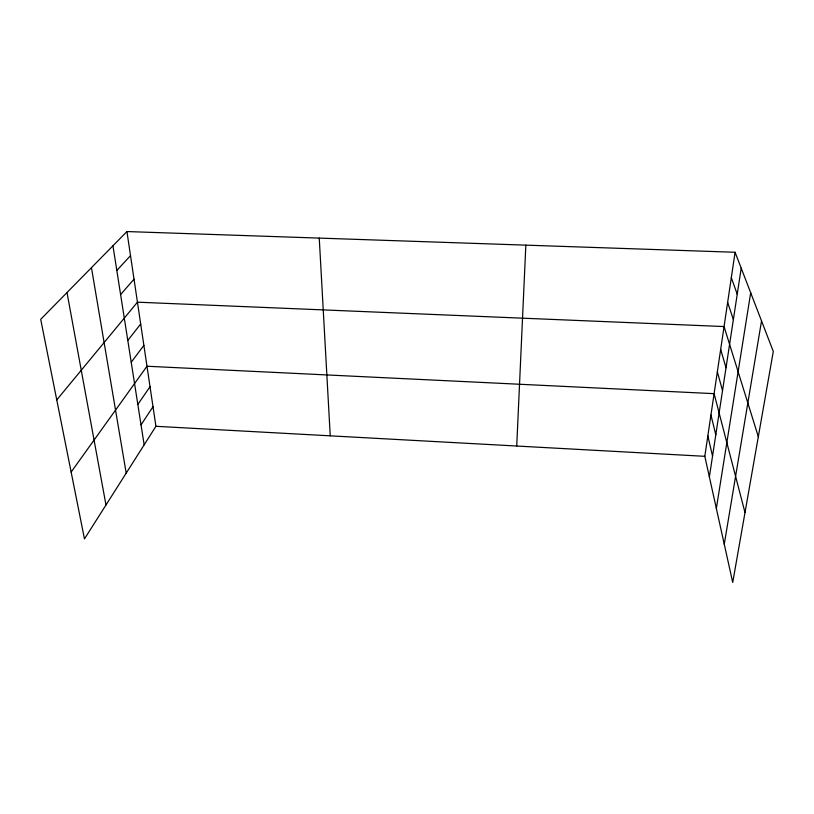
<?xml version="1.0" encoding="UTF-8"?>
<svg xmlns="http://www.w3.org/2000/svg" width="814" height="814" viewBox="0 0 814 814"><rect width="100%" height="100%" fill="white"/><g stroke="black" fill="none" stroke-linecap="round" stroke-linejoin="round"><path stroke-width="1.22" d="M516.727 446.031L525.844 245.136M735.083 252.269L773.3 351.445L732.722 582.448L704.812 456.318L735.083 252.269L126.933 231.552L40.7 319.322L84.463 538.899L155.922 426.302L126.933 231.552M709.37 476.902L741.208 268.162M716.351 508.465L750.691 292.755M724.256 544.19L761.538 320.909M141.036 424.857L153.012 406.705M137.831 404.446L150.03 386.691M71.144 472.059L146.978 366.239L714.112 393.661L744.993 512.555M131.217 362.24L143.875 345.35M127.798 340.425L140.69 324.003M56.766 399.908L137.444 302.177L724.063 326.556L758.322 436.701M120.604 294.566L134.025 279.182M116.829 270.462L130.515 255.647M155.922 426.302L704.812 456.318M731.318 277.645L737.24 294.2M727.645 302.411L733.363 319.587M720.675 349.45L726.017 367.755M717.358 371.805L722.527 390.628M710.948 415.018L715.801 434.768M707.844 435.897L712.545 456.074M67.002 292.541L105.983 504.985M91.453 267.664L126.201 473.138M112.953 245.767L144.159 444.831M319.251 238.105L330.24 435.836"/></g></svg>
